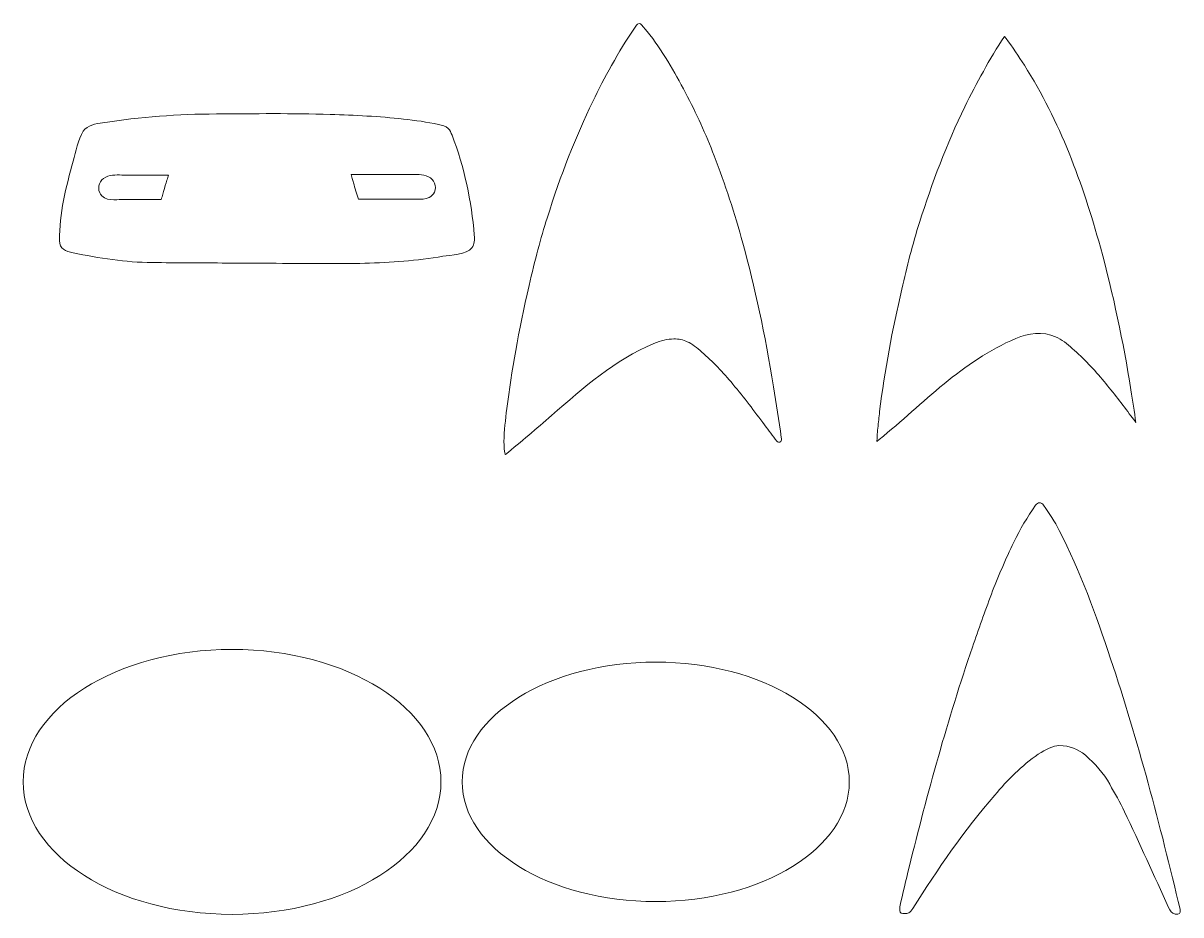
# Model space of a CAD drawing. Header units: inches. Extents: x 0.6 to 11.4, y -10.2 to -1.8.
import ezdxf

# ---------------------------------------------------------------- set-up
doc = ezdxf.new("R2010")
doc.units = ezdxf.units.IN
doc.header["$MEASUREMENT"] = 0
doc.layers.add('Layer 1', color=7, linetype='Continuous')

msp = doc.modelspace()

# ---------------------------------------------------------------- linework, layer by layer
at = {"layer": 'Layer 1', "lineweight": 0}
for points, knots in [([(7.522, -5.589), (7.426, -5.461), (7.329, -5.332), (7.226, -5.208), (7.133, -5.096), (7.036, -4.996), (6.937, -4.908), (6.889, -4.865), (6.846, -4.832), (6.8, -4.811), (6.761, -4.793), (6.719, -4.785), (6.673, -4.785), (6.617, -4.785), (6.553, -4.799), (6.487, -4.828), (6.121, -4.983), (5.835, -5.235), (5.532, -5.5), (5.39, -5.624), (5.248, -5.746), (5.101, -5.864), (5.09, -5.872), (5.087, -5.756), (5.087, -5.744), (5.089, -5.642), (5.101, -5.539), (5.114, -5.436), (5.157, -5.085), (5.223, -4.719), (5.322, -4.285), (5.376, -4.047), (5.432, -3.842), (5.49, -3.656), (5.618, -3.251), (5.757, -2.894), (5.917, -2.567), (5.972, -2.453), (6.03, -2.339), (6.092, -2.231), (6.164, -2.101), (6.228, -1.996), (6.293, -1.9), (6.293, -1.9), (6.325, -1.853), (6.325, -1.853), (6.336, -1.836), (6.361, -1.835), (6.373, -1.85), (6.373, -1.85), (6.425, -1.912), (6.425, -1.912), (6.565, -2.086), (6.679, -2.289), (6.783, -2.486), (6.885, -2.676), (6.973, -2.874), (7.051, -3.075), (7.155, -3.34), (7.242, -3.614), (7.318, -3.889), (7.432, -4.301), (7.525, -4.74), (7.605, -5.231), (7.632, -5.389), (7.654, -5.549), (7.678, -5.707), (7.679, -5.719), (7.683, -5.736), (7.672, -5.744), (7.661, -5.754), (7.644, -5.751), (7.636, -5.74), (7.598, -5.69), (7.56, -5.639), (7.522, -5.589)], [0, 0, 0, 0, 1, 1, 1, 2, 2, 2, 3, 3, 3, 4, 4, 4, 5, 5, 5, 6, 6, 6, 7, 7, 7, 8, 8, 8, 9, 9, 9, 10, 10, 10, 11, 11, 11, 12, 12, 12, 13, 13, 13, 14, 14, 14, 15, 15, 15, 16, 16, 16, 17, 17, 17, 18, 18, 18, 19, 19, 19, 20, 20, 20, 21, 21, 21, 22, 22, 22, 23, 23, 23, 24, 24, 24, 25, 25, 25, 25]), ([(9.762, -1.96), (9.762, -1.96), (9.778, -1.978), (9.778, -1.978), (9.84, -2.056), (9.894, -2.145), (9.948, -2.228), (10.28, -2.752), (10.494, -3.332), (10.658, -3.927), (10.779, -4.366), (10.871, -4.812), (10.944, -5.262), (10.961, -5.363), (10.975, -5.464), (10.99, -5.566), (10.975, -5.545), (10.96, -5.525), (10.944, -5.505), (10.862, -5.396), (10.78, -5.288), (10.693, -5.182), (10.601, -5.073), (10.503, -4.968), (10.396, -4.874), (10.348, -4.832), (10.298, -4.791), (10.24, -4.766), (10.118, -4.712), (9.987, -4.731), (9.869, -4.781), (9.366, -4.993), (9.007, -5.387), (8.593, -5.724), (8.593, -5.724), (8.569, -5.743), (8.569, -5.743), (8.573, -5.741), (8.572, -5.7), (8.572, -5.695), (8.575, -5.67), (8.576, -5.643), (8.579, -5.618), (8.585, -5.567), (8.59, -5.516), (8.596, -5.464), (8.643, -5.078), (8.716, -4.698), (8.803, -4.32), (8.85, -4.11), (8.904, -3.902), (8.969, -3.696), (9.086, -3.327), (9.223, -2.964), (9.391, -2.617), (9.446, -2.505), (9.504, -2.395), (9.565, -2.285), (9.626, -2.174), (9.691, -2.064), (9.762, -1.96)], [0, 0, 0, 0, 1, 1, 1, 2, 2, 2, 3, 3, 3, 4, 4, 4, 5, 5, 5, 6, 6, 6, 7, 7, 7, 8, 8, 8, 9, 9, 9, 10, 10, 10, 11, 11, 11, 12, 12, 12, 13, 13, 13, 14, 14, 14, 15, 15, 15, 16, 16, 16, 17, 17, 17, 18, 18, 18, 19, 19, 19, 20, 20, 20, 20]), ([(4.81, -3.816), (4.785, -3.504), (4.716, -3.174), (4.602, -2.881), (4.594, -2.859), (4.584, -2.836), (4.566, -2.819), (4.542, -2.795), (4.509, -2.788), (4.477, -2.781), (4.369, -2.758), (4.259, -2.743), (4.148, -2.731), (3.921, -2.706), (3.694, -2.694), (3.464, -2.687), (3.11, -2.676), (2.755, -2.681), (2.401, -2.683), (2.045, -2.684), (1.691, -2.712), (1.338, -2.765), (1.276, -2.774), (1.196, -2.787), (1.157, -2.845), (1.109, -2.92), (1.089, -3.037), (1.064, -3.123), (0.996, -3.361), (0.934, -3.618), (0.935, -3.866), (0.935, -3.943), (0.994, -3.969), (1.062, -3.981), (1.303, -4.029), (1.555, -4.069), (1.801, -4.072), (2.034, -4.073), (2.266, -4.074), (2.499, -4.076), (2.806, -4.077), (3.113, -4.08), (3.421, -4.081), (3.664, -4.083), (3.909, -4.079), (4.151, -4.058), (4.273, -4.048), (4.395, -4.033), (4.517, -4.013), (4.589, -4.001), (4.738, -3.998), (4.788, -3.934), (4.814, -3.901), (4.813, -3.856), (4.81, -3.816)], [0, 0, 0, 0, 1, 1, 1, 2, 2, 2, 3, 3, 3, 4, 4, 4, 5, 5, 5, 6, 6, 6, 7, 7, 7, 8, 8, 8, 9, 9, 9, 10, 10, 10, 11, 11, 11, 12, 12, 12, 13, 13, 13, 14, 14, 14, 15, 15, 15, 16, 16, 16, 17, 17, 17, 18, 18, 18, 18]), ([(4.437, -3.415), (4.427, -3.436), (4.41, -3.452), (4.389, -3.463), (4.355, -3.481), (4.312, -3.481), (4.273, -3.48), (4.216, -3.479), (4.16, -3.479), (4.103, -3.479), (3.981, -3.479), (3.857, -3.479), (3.735, -3.479), (3.735, -3.479), (3.727, -3.479), (3.727, -3.479), (3.71, -3.43), (3.695, -3.376), (3.682, -3.327), (3.682, -3.326), (3.659, -3.249), (3.659, -3.249), (3.659, -3.249), (4.006, -3.249), (4.006, -3.249), (4.006, -3.249), (4.205, -3.249), (4.205, -3.249), (4.263, -3.249), (4.327, -3.243), (4.381, -3.269), (4.435, -3.297), (4.464, -3.356), (4.437, -3.415)], [0, 0, 0, 0, 1, 1, 1, 2, 2, 2, 3, 3, 3, 4, 4, 4, 5, 5, 5, 6, 6, 6, 7, 7, 7, 8, 8, 8, 9, 9, 9, 10, 10, 10, 11, 11, 11, 11]), ([(1.948, -3.276), (1.942, -3.293), (1.937, -3.309), (1.932, -3.326), (1.921, -3.361), (1.91, -3.397), (1.901, -3.433), (1.895, -3.449), (1.891, -3.466), (1.885, -3.483), (1.885, -3.483), (1.871, -3.483), (1.871, -3.483), (1.752, -3.483), (1.756, -3.483), (1.637, -3.483), (1.581, -3.483), (1.527, -3.483), (1.471, -3.484), (1.434, -3.486), (1.392, -3.486), (1.357, -3.468), (1.337, -3.456), (1.321, -3.44), (1.312, -3.419), (1.285, -3.361), (1.313, -3.301), (1.367, -3.273), (1.42, -3.247), (1.481, -3.254), (1.538, -3.254), (1.538, -3.254), (1.731, -3.254), (1.731, -3.254), (1.731, -3.254), (1.955, -3.254), (1.955, -3.254), (1.955, -3.252), (1.949, -3.274), (1.948, -3.276)], [0, 0, 0, 0, 1, 1, 1, 2, 2, 2, 3, 3, 3, 4, 4, 4, 5, 5, 5, 6, 6, 6, 7, 7, 7, 8, 8, 8, 9, 9, 9, 10, 10, 10, 11, 11, 11, 12, 12, 12, 13, 13, 13, 13]), ([(11.357, -10.159), (11.322, -10.153), (11.308, -10.127), (11.296, -10.098), (11.16, -9.799), (11.024, -9.499), (10.883, -9.202), (10.843, -9.114), (10.792, -9.031), (10.746, -8.946), (10.688, -8.841), (10.61, -8.752), (10.518, -8.675), (10.445, -8.613), (10.379, -8.587), (10.271, -8.585), (10.22, -8.585), (10.146, -8.62), (10.078, -8.666), (9.921, -8.77), (9.793, -8.906), (9.671, -9.048), (9.386, -9.378), (9.139, -9.738), (8.906, -10.106), (8.896, -10.123), (8.883, -10.142), (8.868, -10.148), (8.846, -10.156), (8.817, -10.157), (8.796, -10.149), (8.786, -10.145), (8.781, -10.11), (8.785, -10.091), (8.813, -9.967), (8.842, -9.843), (8.872, -9.72), (9.043, -9.027), (9.232, -8.339), (9.463, -7.664), (9.52, -7.499), (9.578, -7.334), (9.64, -7.17), (9.704, -7.006), (9.772, -6.843), (9.85, -6.685), (9.91, -6.563), (9.974, -6.449), (10.053, -6.339), (10.075, -6.307), (10.106, -6.307), (10.128, -6.339), (10.179, -6.416), (10.232, -6.492), (10.274, -6.574), (10.472, -6.959), (10.618, -7.364), (10.754, -7.774), (11.01, -8.543), (11.217, -9.325), (11.402, -10.114), (11.41, -10.155), (11.397, -10.166), (11.357, -10.159)], [0, 0, 0, 0, 1, 1, 1, 2, 2, 2, 3, 3, 3, 4, 4, 4, 5, 5, 5, 6, 6, 6, 7, 7, 7, 8, 8, 8, 9, 9, 9, 10, 10, 10, 11, 11, 11, 12, 12, 12, 13, 13, 13, 14, 14, 14, 15, 15, 15, 16, 16, 16, 17, 17, 17, 18, 18, 18, 19, 19, 19, 20, 20, 20, 21, 21, 21, 21]), ([(4.499, -8.923), (4.499, -9.607), (3.625, -10.161), (2.547, -10.161), (1.47, -10.161), (0.596, -9.607), (0.596, -8.923), (0.596, -8.24), (1.47, -7.686), (2.547, -7.686), (3.625, -7.686), (4.499, -8.24), (4.499, -8.923)], [0, 0, 0, 0, 1, 1, 1, 2, 2, 2, 3, 3, 3, 4, 4, 4, 4]), ([(8.313, -8.923), (8.313, -9.541), (7.504, -10.041), (6.505, -10.041), (5.506, -10.041), (4.697, -9.54), (4.697, -8.923), (4.697, -8.305), (5.506, -7.805), (6.505, -7.805), (7.504, -7.805), (8.313, -8.305), (8.313, -8.923)], [0, 0, 0, 0, 1, 1, 1, 2, 2, 2, 3, 3, 3, 4, 4, 4, 4])]:
    msp.add_open_spline(points, degree=3, knots=knots, dxfattribs=at)

doc.saveas('drawing.dxf')
